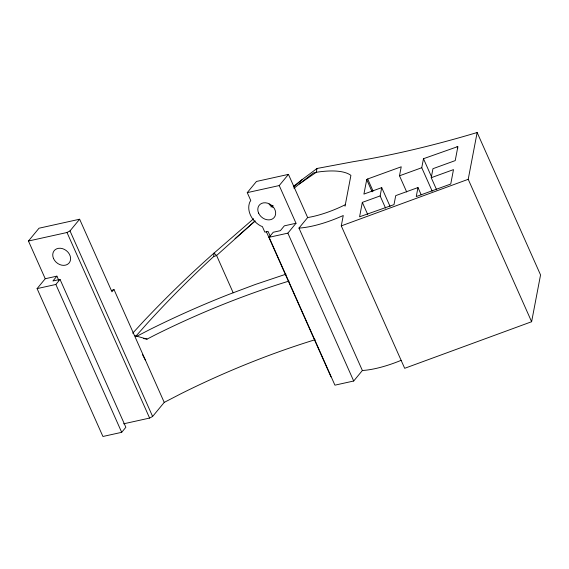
<?xml version="1.0" encoding="UTF-8"?>
<svg xmlns="http://www.w3.org/2000/svg" width="569" height="569" viewBox="0 0 569 569"><rect width="100%" height="100%" fill="white"/><g stroke="black" fill="none" stroke-linecap="round" stroke-linejoin="round"><path stroke-width="0.85" d="M135.543 336.571L146.717 323.946A340.148 103.999 -47.5 0 1 212.251 257.849L213.624 256.619L214.015 253.12L253.646 218.716M406.707 191.988L399.502 175.8L401.223 166.795L367.681 178.972L366.721 179.655L363.911 194.093L381.714 187.628L380.128 195.921L362.325 202.379L359.587 216.796L393.997 204.641L395.718 195.629L417.973 187.55L421.216 194.826M298.967 228.084L307.651 217.55L288.447 174.377L279.23 185.558L296.015 223.261L284.344 225.843L280.361 230.673L273.255 232.244L269.087 237.301L334.921 385.163L353.698 381.01L362.375 370.504L298.967 228.084A58.365 18.613 -24 0 0 343.256 215.516L341.279 225.886L404.68 368.307L531.617 321.727L540.55 274.934L477.142 132.52A477.106 152.179 -24 0 1 353.527 161.639L317.011 168.474L316.286 172.286L299.258 184.007L293.995 188.303M345.034 206.198L350.909 175.387A90.371 28.827 -24 0 0 316.286 172.286L313.434 172.94L299.258 184.007M417.973 187.55L416.252 196.561L450.74 184.036L453.493 169.619L431.238 177.699L436.643 189.833M432.205 191.191L421.757 167.72L423.471 158.715L457.903 146.546L455.214 160.607L432.959 168.687L431.238 177.699M531.617 321.727L468.216 179.306L477.142 132.52M58.707 280.19L56.907 276.15L52.924 280.979L60.03 279.407L125.863 427.269L121.695 432.326L102.918 436.48L37.085 288.618L45.236 278.732L28.45 241.028L39.019 228.212L79.632 219.221L111.944 291.805L113.935 289.401L164.228 402.397L152.62 416.465L149.611 418.066L123.608 423.82M28.45 241.028L67 232.508L70.001 230.907L79.632 219.221M37.085 288.618L55.862 284.464L60.03 279.407M270.247 236.277L268.084 231.405L264.834 232.124L262.387 226.618L260.481 225.815A19.481 15.555 39.5 0 1 249.855 201.967L250.773 200.537L247.252 192.635L256.47 181.454L288.447 174.377M269.087 237.301L287.864 233.148L296.015 223.261M132.677 333.206L143.929 320.959A347.83 107.335 -46.3 0 1 212.287 254.62L214.015 253.12L216.597 255.502L233.19 292.786L255.31 284.479L286.022 274.158M255.019 221.007L216.597 255.502L213.624 256.619M235.047 238.646L255.04 221.057M271.036 206.981L272.373 205.807M293.696 187.045L302.367 179.42L317.011 168.474M271.776 206.689L273.12 205.544M293.483 186.383L302.367 179.42M136.468 336.457L149.327 329.785A314.586 100.336 -24 0 1 228.582 294.514L233.19 292.786M143.616 338.576L147.079 339.11L155.017 334.999A292.189 93.195 -24 0 1 288.995 281.079M164.228 402.397L181.127 393.641A292.189 93.195 -24 0 1 315.098 339.721M111.595 290.588L113.935 289.401M341.279 225.886L468.216 179.306M399.502 175.8L421.757 167.72M247.252 192.635L279.23 185.558M45.236 278.732L56.907 276.15M134.455 335.546L147.079 339.11M142.535 354.722L145.415 360.163M457.078 146.51L457.796 148.132M423.471 158.715L431.757 177.322M381.714 187.628L390.021 206.298M380.128 195.921L385.547 208.09M362.325 202.379L367.73 214.52M287.864 233.148L353.698 381.01M266.306 231.583L330.98 376.849M70.001 230.907L152.62 416.465M67 232.508L149.611 418.066M55.862 284.464L121.695 432.326M367.681 178.972L373.079 191.113M366.721 179.655L372.119 191.796M345.319 204.698A51.267 16.352 -24 0 1 307.651 217.55M401.138 360.326A58.365 18.613 -24 0 1 362.375 370.504M272.843 207.344A9.673 7.724 39.5 0 1 269.066 204.058M53.55 258.596A9.673 7.724 39.5 0 0 68.963 263.155A9.673 7.724 39.5 0 0 62.505 248.646A9.673 7.724 39.5 0 0 53.55 258.596M258.611 213.126A9.673 7.724 39.5 0 0 274.023 217.692A9.673 7.724 39.5 0 0 267.565 203.176A9.673 7.724 39.5 0 0 258.611 213.126"/></g></svg>
